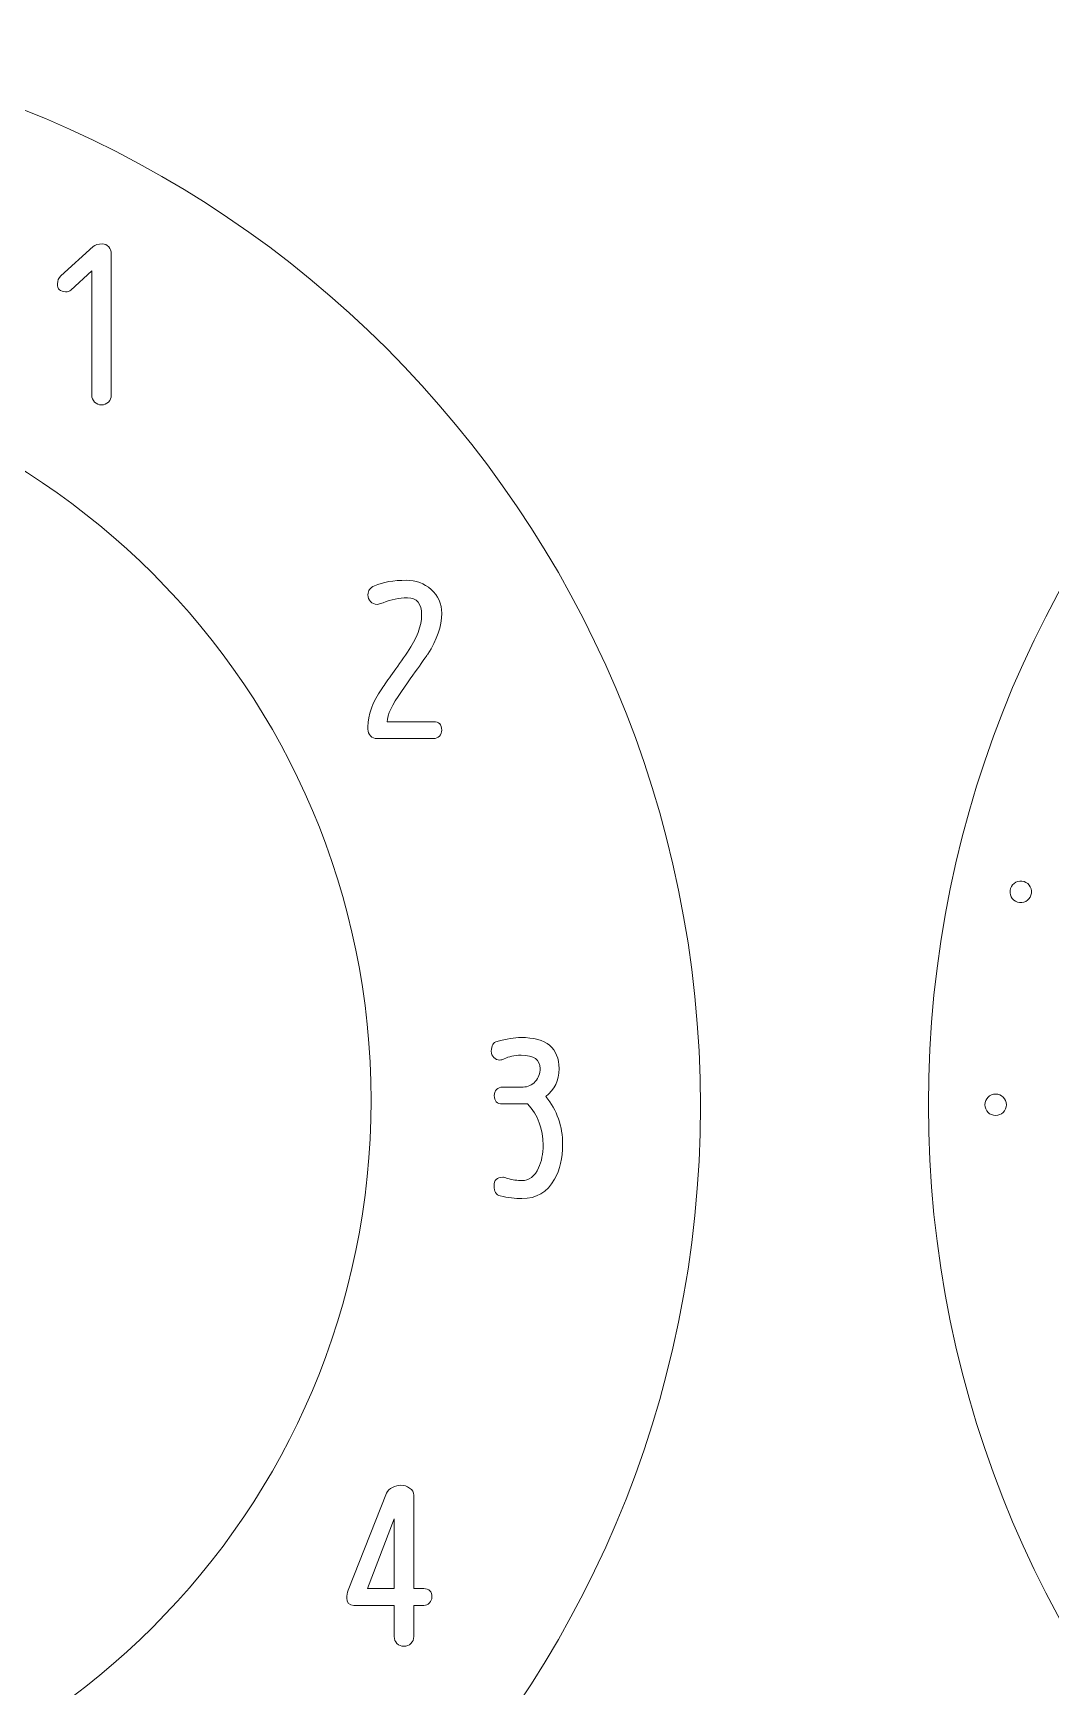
# Model space of a CAD drawing. Header units: millimetres. Extents: x 254 to 1549, y -413 to 269.
# Drawn here: x 529.5 to 719.1, y -122.9 to 185.4 of the extents above; entities that cross this region are included whole.
import ezdxf

# ---------------------------------------------------------------- set-up
doc = ezdxf.new("R2010")
doc.units = ezdxf.units.MM
doc.header["$MEASUREMENT"] = 0
doc.layers.add('layer 1', color=7, linetype='Continuous')

msp = doc.modelspace()

# ---------------------------------------------------------------- linework, layer by layer
at = {"layer": 'layer 1', "color": 242, "lineweight": 9}
for centre, major_axis in [((454.04, -14.63), (0, 199.7718)), ((453.5999, -13.57), (0, 138.8554))]:
    msp.add_ellipse(centre, major_axis=major_axis, ratio=1, dxfattribs=at)
at = {"layer": 'layer 1', "color": 242, "lineweight": 18}
for centre, major_axis in [((896.0624, -14.3886), (0, 199.7718)), ((708.8208, -14.3886), (0, 2))]:
    msp.add_ellipse(centre, major_axis=major_axis, ratio=1, dxfattribs=at)
at = {"layer": 'layer 1', "color": 242, "lineweight": 9}
for points, knots in [([(540.4157, 141.0604), (540.4157, 141.0604), (536.514, 137.4621), (536.514, 137.4621), (536.514, 137.4621), (536.2882, 137.2575), (535.9637, 137.1587), (535.5474, 137.1587), (535.5474, 137.1587), (534.5314, 137.1587), (534.0234, 137.6526), (534.0234, 138.6403), (534.0234, 138.6403), (534.0234, 139.2612), (534.2351, 139.7551), (534.6584, 140.122), (534.6584, 140.122), (534.6584, 140.122), (540.6697, 145.583), (540.6697, 145.583), (540.6697, 145.583), (541.0648, 145.9217), (541.6293, 146.091), (542.3631, 146.091), (542.3631, 146.091), (542.8428, 146.091), (543.245, 145.9076), (543.5696, 145.5407), (543.5696, 145.5407), (543.8941, 145.1738), (544.0564, 144.7505), (544.0564, 144.2707), (544.0564, 144.2707), (544.0564, 144.2707), (544.0564, 117.897), (544.0564, 117.897), (544.0564, 117.897), (544.0564, 117.389), (543.88, 116.9586), (543.5272, 116.6059), (543.5272, 116.6059), (543.1744, 116.2531), (542.7441, 116.0767), (542.2361, 116.0767), (542.2361, 116.0767), (541.7281, 116.0767), (541.2977, 116.2531), (540.9449, 116.6059), (540.9449, 116.6059), (540.5921, 116.9586), (540.4157, 117.389), (540.4157, 117.897), (540.4157, 117.897), (540.4157, 117.897), (540.4157, 141.0604), (540.4157, 141.0604)], [0, 0, 0, 0, 0.06666667, 0.06666667, 0.06666667, 0.06666667, 0.13333333, 0.13333333, 0.13333333, 0.13333333, 0.2, 0.2, 0.2, 0.2, 0.26666667, 0.26666667, 0.26666667, 0.26666667, 0.33333333, 0.33333333, 0.33333333, 0.33333333, 0.4, 0.4, 0.4, 0.4, 0.46666667, 0.46666667, 0.46666667, 0.46666667, 0.53333333, 0.53333333, 0.53333333, 0.53333333, 0.6, 0.6, 0.6, 0.6, 0.66666667, 0.66666667, 0.66666667, 0.66666667, 0.73333333, 0.73333333, 0.73333333, 0.73333333, 0.8, 0.8, 0.8, 0.8, 0.86666667, 0.86666667, 0.86666667, 0.86666667, 1, 1, 1, 1]), ([(595.4698, 57.0093), (595.4698, 57.0093), (604.1058, 57.0093), (604.1058, 57.0093), (604.1058, 57.0093), (605.1218, 57.0093), (605.6298, 56.4942), (605.6298, 55.4641), (605.6298, 55.4641), (605.6298, 55.0337), (605.4817, 54.6598), (605.1853, 54.3493), (605.1853, 54.3493), (604.889, 54.0318), (604.5292, 53.8766), (604.1058, 53.8766), (604.1058, 53.8766), (604.1058, 53.8766), (593.6072, 53.8766), (593.6072, 53.8766), (593.6072, 53.8766), (593.0992, 53.8766), (592.6829, 54.0459), (592.3583, 54.3846), (592.3583, 54.3846), (592.0338, 54.7233), (591.8715, 55.1325), (591.8715, 55.6123), (591.8715, 55.6123), (591.8715, 55.6123), (591.8715, 56.0709), (591.8715, 56.0709), (591.8715, 56.0709), (591.8715, 58.3004), (592.7252, 60.664), (594.4327, 63.1758), (594.4327, 63.1758), (595.5263, 64.6716), (597.1279, 66.9505), (599.2375, 70.0056), (599.2375, 70.0056), (600.9873, 72.5456), (601.8622, 74.8457), (601.8622, 76.9059), (601.8622, 76.9059), (601.8622, 79.0508), (600.9873, 80.1232), (599.2375, 80.1232), (599.2375, 80.1232), (597.657, 80.1232), (596.1472, 79.8128), (594.7078, 79.1919), (594.7078, 79.1919), (594.7078, 79.1919), (593.6072, 78.8956), (593.6072, 78.8956), (593.6072, 78.8956), (593.0992, 78.8956), (592.6829, 79.0649), (592.3583, 79.4036), (592.3583, 79.4036), (592.0338, 79.7422), (591.8715, 80.1656), (591.8715, 80.6736), (591.8715, 80.6736), (591.8715, 81.4356), (592.2807, 82), (593.0992, 82.3669), (593.0992, 82.3669), (594.6796, 83.0442), (596.6552, 83.3829), (599.0258, 83.3829), (599.0258, 83.3829), (600.8038, 83.3829), (602.3419, 82.8185), (603.6402, 81.6896), (603.6402, 81.6896), (604.9666, 80.476), (605.6298, 78.9944), (605.6298, 77.2446), (605.6298, 77.2446), (605.6298, 74.8175), (604.7549, 72.2775), (603.0052, 69.6246), (603.0052, 69.6246), (603.0052, 69.5964), (601.3683, 67.268), (598.0945, 62.6396), (598.0945, 62.6396), (596.3447, 60.1772), (595.4698, 58.3004), (595.4698, 57.0093)], [0, 0, 0, 0, 0.04166667, 0.04166667, 0.04166667, 0.04166667, 0.08333333, 0.08333333, 0.08333333, 0.08333333, 0.125, 0.125, 0.125, 0.125, 0.16666667, 0.16666667, 0.16666667, 0.16666667, 0.20833333, 0.20833333, 0.20833333, 0.20833333, 0.25, 0.25, 0.25, 0.25, 0.29166667, 0.29166667, 0.29166667, 0.29166667, 0.33333333, 0.33333333, 0.33333333, 0.33333333, 0.375, 0.375, 0.375, 0.375, 0.41666667, 0.41666667, 0.41666667, 0.41666667, 0.45833333, 0.45833333, 0.45833333, 0.45833333, 0.5, 0.5, 0.5, 0.5, 0.54166667, 0.54166667, 0.54166667, 0.54166667, 0.58333333, 0.58333333, 0.58333333, 0.58333333, 0.625, 0.625, 0.625, 0.625, 0.66666667, 0.66666667, 0.66666667, 0.66666667, 0.70833333, 0.70833333, 0.70833333, 0.70833333, 0.75, 0.75, 0.75, 0.75, 0.79166667, 0.79166667, 0.79166667, 0.79166667, 0.83333333, 0.83333333, 0.83333333, 0.83333333, 0.875, 0.875, 0.875, 0.875, 0.91666667, 0.91666667, 0.91666667, 0.91666667, 1, 1, 1, 1]), ([(621.5991, -14.2172), (621.5991, -14.2172), (616.9213, -14.2172), (616.9213, -14.2172), (616.9213, -14.2172), (615.9123, -14.2172), (615.4043, -13.6951), (615.4043, -12.6509), (615.4043, -12.6509), (615.4043, -12.2275), (615.5525, -11.8607), (615.8488, -11.5502), (615.8488, -11.5502), (616.1452, -11.2398), (616.505, -11.0845), (616.9283, -11.0845), (616.9283, -11.0845), (616.9283, -11.0845), (620.7807, -11.0845), (620.7807, -11.0845), (620.7807, -11.0845), (621.6838, -11.0845), (622.4387, -10.7388), (623.0455, -10.0474), (623.0455, -10.0474), (623.6523, -9.3559), (623.9557, -8.5446), (623.9557, -7.6132), (623.9557, -7.6132), (623.9557, -5.9763), (622.7703, -5.1579), (620.3997, -5.1579), (620.3997, -5.1579), (619.1297, -5.1579), (618.0854, -5.3837), (617.267, -5.8352), (617.267, -5.8352), (616.9001, -5.9763), (616.632, -6.0469), (616.4627, -6.0469), (616.4627, -6.0469), (616.0111, -6.0469), (615.6301, -5.8917), (615.3197, -5.5812), (615.3197, -5.5812), (615.0092, -5.2708), (614.854, -4.8757), (614.854, -4.3959), (614.854, -4.3959), (614.854, -3.3799), (615.2209, -2.7731), (615.9547, -2.5756), (615.9547, -2.5756), (617.6762, -2.0958), (619.1579, -1.8559), (620.3997, -1.8559), (620.3997, -1.8559), (625.1128, -1.8559), (627.4693, -3.7891), (627.4693, -7.6556), (627.4693, -7.6556), (627.4693, -9.8851), (626.6509, -11.6067), (625.014, -12.8202), (625.014, -12.8202), (627.1024, -15.4167), (628.1467, -18.4082), (628.1467, -21.7949), (628.1467, -21.7949), (628.1467, -24.3349), (627.6387, -26.4939), (626.6227, -28.2719), (626.6227, -28.2719), (625.268, -30.6708), (623.2501, -31.8702), (620.569, -31.8702), (620.569, -31.8702), (619.3272, -31.8702), (617.9726, -31.7009), (616.505, -31.3622), (616.505, -31.3622), (615.743, -31.1929), (615.362, -30.572), (615.362, -29.4995), (615.362, -29.4995), (615.362, -28.4271), (615.9123, -27.8909), (617.0059, -27.8909), (617.0059, -27.8909), (617.1753, -27.8909), (617.4434, -27.9614), (617.8032, -28.1025), (617.8032, -28.1025), (618.8192, -28.3848), (619.7294, -28.5259), (620.5478, -28.5259), (620.5478, -28.5259), (621.8954, -28.5259), (622.9326, -27.7356), (623.6664, -26.1552), (623.6664, -26.1552), (624.2238, -24.9134), (624.506, -23.5023), (624.506, -21.9219), (624.506, -21.9219), (624.506, -18.9021), (623.5394, -16.3339), (621.5991, -14.2172)], [0, 0, 0, 0, 0.03571429, 0.03571429, 0.03571429, 0.03571429, 0.07142857, 0.07142857, 0.07142857, 0.07142857, 0.10714286, 0.10714286, 0.10714286, 0.10714286, 0.14285714, 0.14285714, 0.14285714, 0.14285714, 0.17857143, 0.17857143, 0.17857143, 0.17857143, 0.21428571, 0.21428571, 0.21428571, 0.21428571, 0.25, 0.25, 0.25, 0.25, 0.28571429, 0.28571429, 0.28571429, 0.28571429, 0.32142857, 0.32142857, 0.32142857, 0.32142857, 0.35714286, 0.35714286, 0.35714286, 0.35714286, 0.39285714, 0.39285714, 0.39285714, 0.39285714, 0.42857143, 0.42857143, 0.42857143, 0.42857143, 0.46428571, 0.46428571, 0.46428571, 0.46428571, 0.5, 0.5, 0.5, 0.5, 0.53571429, 0.53571429, 0.53571429, 0.53571429, 0.57142857, 0.57142857, 0.57142857, 0.57142857, 0.60714286, 0.60714286, 0.60714286, 0.60714286, 0.64285714, 0.64285714, 0.64285714, 0.64285714, 0.67857143, 0.67857143, 0.67857143, 0.67857143, 0.71428571, 0.71428571, 0.71428571, 0.71428571, 0.75, 0.75, 0.75, 0.75, 0.78571429, 0.78571429, 0.78571429, 0.78571429, 0.82142857, 0.82142857, 0.82142857, 0.82142857, 0.85714286, 0.85714286, 0.85714286, 0.85714286, 0.89285714, 0.89285714, 0.89285714, 0.89285714, 0.92857143, 0.92857143, 0.92857143, 0.92857143, 1, 1, 1, 1]), ([(596.7596, -107.7159), (596.7596, -107.7159), (589.2596, -107.7159), (589.2596, -107.7159), (589.2596, -107.7159), (588.3635, -107.7159), (587.912, -107.2502), (587.912, -106.3189), (587.912, -106.3189), (587.912, -105.8956), (588.0107, -105.4017), (588.2083, -104.8372), (588.2083, -104.8372), (588.2083, -104.8372), (595.3203, -86.7609), (595.3203, -86.7609), (595.3203, -86.7609), (595.4896, -86.3376), (595.8706, -85.9848), (596.4633, -85.7026), (596.4633, -85.7026), (596.9713, -85.4486), (597.4793, -85.3216), (597.9873, -85.3216), (597.9873, -85.3216), (598.58, -85.3216), (599.1303, -85.4909), (599.6383, -85.8296), (599.6383, -85.8296), (600.1463, -86.1683), (600.4003, -86.6057), (600.4003, -87.1419), (600.4003, -87.1419), (600.4003, -87.1419), (600.4003, -104.5832), (600.4003, -104.5832), (600.4003, -104.5832), (600.4003, -104.5832), (602.263, -104.5832), (602.263, -104.5832), (602.263, -104.5832), (603.279, -104.5832), (603.787, -105.1054), (603.787, -106.1496), (603.787, -106.1496), (603.787, -106.5729), (603.6388, -106.9398), (603.3425, -107.2502), (603.3425, -107.2502), (603.0461, -107.5607), (602.6863, -107.7159), (602.263, -107.7159), (602.263, -107.7159), (602.263, -107.7159), (600.4003, -107.7159), (600.4003, -107.7159), (600.4003, -107.7159), (600.4003, -107.7159), (600.4003, -113.5156), (600.4003, -113.5156), (600.4003, -113.5156), (600.4003, -114.0236), (600.2239, -114.454), (599.8641, -114.8067), (599.8641, -114.8067), (599.5113, -115.1595), (599.0738, -115.3359), (598.5588, -115.3359), (598.5588, -115.3359), (598.0437, -115.3359), (597.6133, -115.1595), (597.2747, -114.8067), (597.2747, -114.8067), (596.929, -114.454), (596.7596, -114.0236), (596.7596, -113.5156), (596.7596, -113.5156), (596.7596, -113.5156), (596.7596, -107.7159), (596.7596, -107.7159)], [0, 0, 0, 0, 0.04761905, 0.04761905, 0.04761905, 0.04761905, 0.0952381, 0.0952381, 0.0952381, 0.0952381, 0.14285714, 0.14285714, 0.14285714, 0.14285714, 0.19047619, 0.19047619, 0.19047619, 0.19047619, 0.23809524, 0.23809524, 0.23809524, 0.23809524, 0.28571429, 0.28571429, 0.28571429, 0.28571429, 0.33333333, 0.33333333, 0.33333333, 0.33333333, 0.38095238, 0.38095238, 0.38095238, 0.38095238, 0.42857143, 0.42857143, 0.42857143, 0.42857143, 0.47619048, 0.47619048, 0.47619048, 0.47619048, 0.52380952, 0.52380952, 0.52380952, 0.52380952, 0.57142857, 0.57142857, 0.57142857, 0.57142857, 0.61904762, 0.61904762, 0.61904762, 0.61904762, 0.66666667, 0.66666667, 0.66666667, 0.66666667, 0.71428571, 0.71428571, 0.71428571, 0.71428571, 0.76190476, 0.76190476, 0.76190476, 0.76190476, 0.80952381, 0.80952381, 0.80952381, 0.80952381, 0.85714286, 0.85714286, 0.85714286, 0.85714286, 0.9047619, 0.9047619, 0.9047619, 0.9047619, 1, 1, 1, 1]), ([(596.7596, -104.5832), (596.7596, -104.5832), (596.7596, -91.5446), (596.7596, -91.5446), (596.7596, -91.5446), (596.7596, -91.5446), (591.7643, -104.5832), (591.7643, -104.5832), (591.7643, -104.5832), (591.7643, -104.5832), (596.7596, -104.5832), (596.7596, -104.5832)], [0, 0, 0, 0, 0.25, 0.25, 0.25, 0.25, 0.5, 0.5, 0.5, 0.5, 1, 1, 1, 1])]:
    msp.add_open_spline(points, degree=3, knots=knots, dxfattribs=at)
at = {"layer": 'layer 1', "color": 242, "lineweight": 18}
msp.add_open_spline([(713.7145, 27.2931), (714.8122, 27.1705), (715.6027, 26.1812), (715.4801, 25.0835), (715.4801, 25.0835), (715.3575, 23.9857), (714.3683, 23.1952), (713.2705, 23.3178), (713.2705, 23.3178), (712.1728, 23.4404), (711.3823, 24.4297), (711.5048, 25.5274), (711.5048, 25.5274), (711.6274, 26.6252), (712.6167, 27.4157), (713.7145, 27.2931)], degree=3, knots=[0, 0, 0, 0, 0.2, 0.2, 0.2, 0.2, 0.4, 0.4, 0.4, 0.4, 0.6, 0.6, 0.6, 0.6, 1, 1, 1, 1], dxfattribs=at)

doc.saveas('drawing.dxf')
